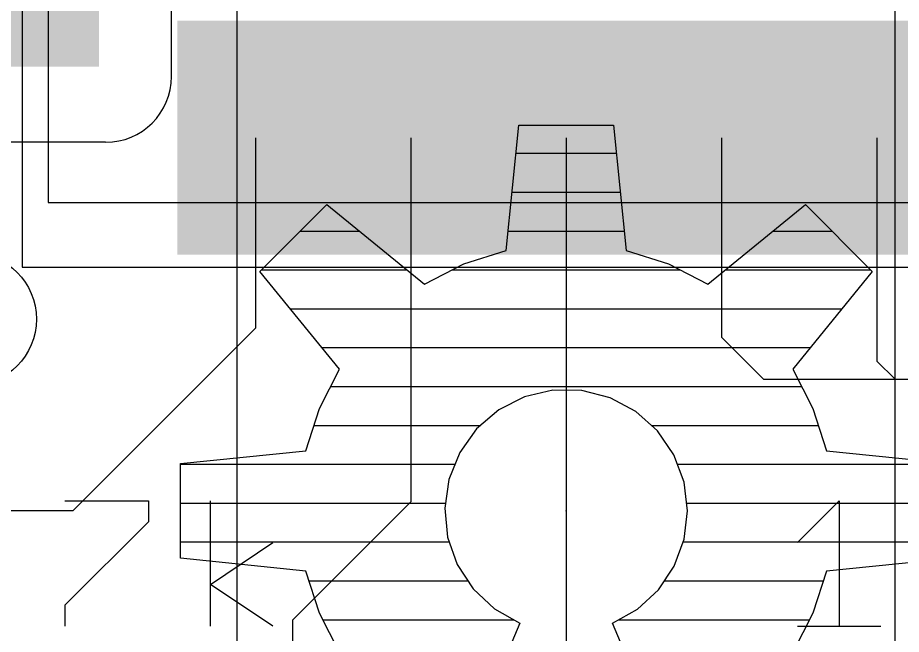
# Model space of a CAD drawing. Extents: x -34 to 73, y -22 to 30.
# Drawn here: x 6.772 to 10.184, y 7.144 to 9.523 of the extents above; entities that cross this region are included whole.
import ezdxf

# ---------------------------------------------------------------- set-up
doc = ezdxf.new("R2010")
doc.units = 0
for name, color, linetype in [('1', 12, 'CONTINUOUS'), ('16', 132, 'CONTINUOUS'), ('21', 41, 'CONTINUOUS'), ('22', 40, 'CONTINUOUS'), ('24', 53, 'CONTINUOUS'), ('27', 253, 'CONTINUOUS'), ('29', 253, 'CONTINUOUS'), ('30', 253, 'CONTINUOUS'), ('31', 253, 'CONTINUOUS'), ('51', 53, 'CONTINUOUS')]:
    doc.layers.add(name, color=color, linetype=linetype)

# ---------------------------------------------------------------- blocks, each defined once
blk = doc.blocks.new('RECT')
blk.add_solid([(-0.5, -0.5), (0.5, -0.5), (-0.5, 0.5), (0.5, 0.5)])

msp = doc.modelspace()

# ---------------------------------------------------------------- linework, layer by layer
at = {"layer": '1'}
for p, q in [((7.69, 9.06), (7.69, 8.325)), ((8.29, 9.06), (8.29, 7.655)), ((8.89, 9.06), (8.89, 5.715)), ((9.49, 9.06), (9.49, 8.29)), ((10.09, 9.06), (10.09, 8.198)), ((7.69, 8.325), (6.985, 7.62)), ((9.49, 8.29), (9.652, 8.128)), ((10.09, 8.198), (10.16, 8.128)), ((9.652, 8.128), (10.16, 8.128)), ((10.16, 8.128), (11.43, 8.128)), ((8.29, 7.655), (7.835, 7.2)), ((6.985, 7.62), (6.35, 7.62)), ((7.835, 6.35), (7.835, 7.2))]:
    msp.add_line(p, q, dxfattribs=at)
at = {"layer": '16'}
for p, q in [((10.16, 3.81), (10.16, 11.684)), ((7.62, 5.08), (7.62, 11.43))]:
    msp.add_line(p, q, dxfattribs=at)
at = {"layer": '21'}
for p, q in [((6.79, 11.76), (6.79, 8.56)), ((6.79, 8.56), (10.99, 8.56))]:
    msp.add_line(p, q, dxfattribs=at)
msp.add_circle((6.59, 8.36), 0.255, dxfattribs=at)
at = {"layer": '22'}
for p, q in [((7.366, 9.2964), (7.366, 11.0236)), ((8.658, 8.6249), (8.7072, 9.1088)), ((8.7072, 9.1088), (9.0728, 9.1088)), ((9.0728, 9.1088), (9.122, 8.6249)), ((7.112, 9.0424), (5.588, 9.0424)), ((8.6961, 9), (9.0839, 9)), ((8.6809, 8.85), (9.0991, 8.85)), ((7.708, 8.5435), (7.9665, 8.802)), ((7.9665, 8.802), (8.3435, 8.4946)), ((9.4365, 8.4946), (9.8135, 8.802)), ((9.8135, 8.802), (10.072, 8.5435)), ((7.8645, 8.7), (8.0916, 8.7)), ((8.6656, 8.7), (9.1144, 8.7)), ((9.6884, 8.7), (9.9155, 8.7)), ((8.4953, 8.5728), (8.658, 8.6249)), ((9.122, 8.6249), (9.2847, 8.5728)), ((8.3435, 8.4946), (8.4953, 8.5728)), ((9.2847, 8.5728), (9.4365, 8.4946)), ((8.0154, 8.1665), (7.708, 8.5435)), ((7.7145, 8.55), (8.2756, 8.55)), ((8.451, 8.55), (9.329, 8.55)), ((9.5044, 8.55), (10.0655, 8.55)), ((10.072, 8.5435), (9.7646, 8.1665)), ((7.825, 8.4), (9.955, 8.4)), ((7.9473, 8.25), (9.8327, 8.25)), ((7.9372, 8.0147), (8.0154, 8.1665)), ((9.7646, 8.1665), (9.8428, 8.0147)), ((7.9811, 8.1), (9.7989, 8.1)), ((8.839, 8.0858), (8.7298, 8.0604)), ((8.9512, 8.0846), (8.839, 8.0858)), ((8.7298, 8.0604), (8.6297, 8.0096)), ((9.0599, 8.0568), (8.9512, 8.0846)), ((9.1589, 8.0039), (9.0599, 8.0568)), ((7.8851, 7.852), (7.9372, 8.0147)), ((8.6297, 8.0096), (8.5445, 7.9366)), ((9.2424, 7.929), (9.1589, 8.0039)), ((9.8428, 8.0147), (9.8949, 7.852)), ((7.9165, 7.95), (8.5602, 7.95)), ((9.219, 7.95), (9.8635, 7.95)), ((8.5445, 7.9366), (8.4792, 7.8454)), ((9.3058, 7.8364), (9.2424, 7.929)), ((7.4012, 7.8028), (7.8851, 7.852)), ((9.8949, 7.852), (10.3788, 7.8028)), ((8.4792, 7.8454), (8.4373, 7.7413)), ((9.3453, 7.7314), (9.3058, 7.8364)), ((7.4012, 7.4372), (7.4012, 7.8028)), ((7.4012, 7.8), (8.4609, 7.8)), ((9.3195, 7.8), (10.3788, 7.8)), ((8.4373, 7.7413), (8.4215, 7.6302)), ((9.3588, 7.62), (9.3453, 7.7314)), ((7.4012, 7.65), (8.4243, 7.65)), ((9.3552, 7.65), (10.3788, 7.65)), ((8.4215, 7.6302), (8.4325, 7.5185)), ((9.3459, 7.5106), (9.3588, 7.62)), ((8.4325, 7.5185), (8.4697, 7.4127)), ((9.3077, 7.4072), (9.3459, 7.5106)), ((7.4012, 7.5), (8.439, 7.5)), ((9.342, 7.5), (10.3788, 7.5)), ((7.8851, 7.388), (7.4012, 7.4372)), ((8.4697, 7.4127), (8.531, 7.3187)), ((9.2465, 7.3155), (9.3077, 7.4072)), ((10.3788, 7.4372), (9.8949, 7.388)), ((7.9372, 7.2253), (7.8851, 7.388)), ((9.8949, 7.388), (9.8428, 7.2253)), ((7.8973, 7.35), (8.5105, 7.35)), ((9.2695, 7.35), (9.8827, 7.35)), ((8.531, 7.3187), (8.6128, 7.242)), ((9.1656, 7.2407), (9.2465, 7.3155)), ((8.6128, 7.242), (8.7106, 7.1869)), ((9.0694, 7.1869), (9.1656, 7.2407)), ((8.0154, 7.0735), (7.9372, 7.2253)), ((7.9502, 7.2), (8.6873, 7.2)), ((9.0928, 7.2), (9.8298, 7.2)), ((9.8428, 7.2253), (9.7646, 7.0735)), ((8.7106, 7.1869), (8.4953, 6.6672)), ((9.2847, 6.6672), (9.0694, 7.1869))]:
    msp.add_line(p, q, dxfattribs=at)
msp.add_arc((7.112, 9.2964), 0.254, 270, 0, dxfattribs=at)
at = {"layer": '24'}
msp.add_point((8.89, 7.62), dxfattribs=at)
at = {"layer": '27'}
for p, q in [((6.9549, 7.6585), (7.277, 7.6585)), ((7.277, 7.6585), (7.277, 7.578)), ((7.5163, 7.1755), (7.5163, 7.6585)), ((9.7827, 7.4975), (9.9437, 7.6585)), ((9.9437, 7.6585), (9.9437, 7.1755)), ((7.277, 7.578), (6.9549, 7.256)), ((7.5163, 7.3365), (7.7578, 7.4975)), ((7.7578, 7.1755), (7.5163, 7.3365)), ((6.9549, 7.256), (6.9549, 7.1755)), ((9.7827, 7.1755), (10.1047, 7.1755))]:
    msp.add_line(p, q, dxfattribs=at)
at = {"layer": '51'}
for p, q in [((6.89, 11.51), (6.89, 8.81)), ((6.89, 8.81), (10.89, 8.81))]:
    msp.add_line(p, q, dxfattribs=at)

# ---------------------------------------------------------------- block references
at = {"layer": '1', "xscale": 0.7, "yscale": 0.4, "rotation": 90}
for p in [(7.69, 9.06), (8.29, 9.06), (8.89, 9.06), (9.49, 9.06), (10.09, 9.06)]:
    msp.add_blockref('RECT', p, dxfattribs=at)
at = {"layer": '16', "xscale": 0.635, "yscale": 1.27, "rotation": 270}
msp.add_blockref('RECT', (6.35, 9.7536), dxfattribs=at)
at = {"layer": '29', "xscale": 0.9032, "yscale": 0.6032, "rotation": 90}
for p in [(7.69, 9.06), (8.29, 9.06), (8.89, 9.06), (9.49, 9.06), (10.09, 9.06)]:
    msp.add_blockref('RECT', p, dxfattribs=at)
at = {"layer": '30', "xscale": 0.8382, "yscale": 1.4732, "rotation": 270}
msp.add_blockref('RECT', (6.35, 9.7536), dxfattribs=at)
at = {"layer": '31', "xscale": 0.7, "yscale": 0.4, "rotation": 90}
for p in [(7.69, 9.06), (8.29, 9.06), (8.89, 9.06), (9.49, 9.06), (10.09, 9.06)]:
    msp.add_blockref('RECT', p, dxfattribs=at)
at = {"layer": '51', "xscale": 0.5, "yscale": 0.3, "rotation": 90}
for p in [(7.69, 9.06), (8.29, 9.06), (8.89, 9.06), (9.49, 9.06), (10.09, 9.06)]:
    msp.add_blockref('RECT', p, dxfattribs=at)

doc.saveas('drawing.dxf')
